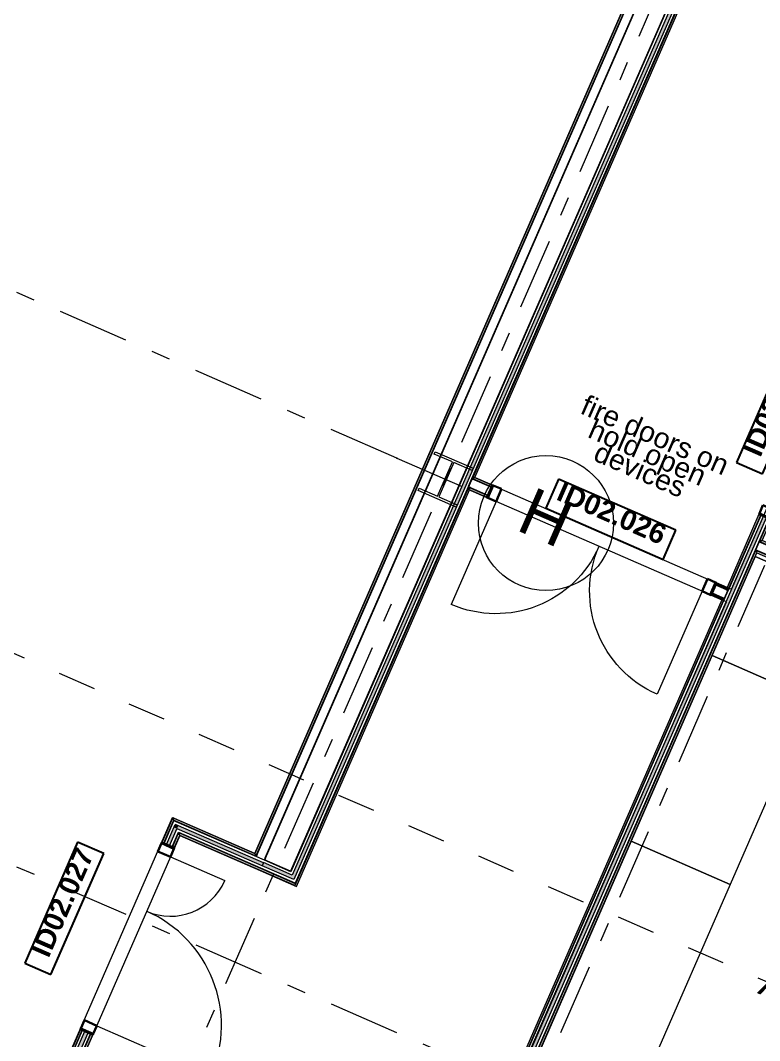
# Model space of a CAD drawing. Header units: millimetres. Extents: x -37281 to 954596, y -59787 to 956680.
# Drawn here: x 854437 to 859910, y -30592 to -23037 of the extents above; entities that cross this region are included whole.
import ezdxf
from ezdxf.enums import TextEntityAlignment as Align

# ---------------------------------------------------------------- set-up
doc = ezdxf.new("R2010")
doc.units = ezdxf.units.MM
doc.header["$MEASUREMENT"] = 0
doc.linetypes.add('Dashed', pattern=[564.444447, 282.222223, -282.222223])
doc.linetypes.add('Double Dashed', pattern=[1093.611073, 529.166651, -211.666656, 141.111112, -211.666656])
for name, color, linetype in [('A-25-M_Wall_Int', 7, 'Continuous'), ('A-95-MC_Marker_Section_P2.Marker', 7, 'Continuous'), ('COLUMN.IFC Import', 7, 'Continuous'), ('New_A-05-M_Gross_Int_Circulation', 7, 'Continuous'), ('New_A-15-MG_Structural_Grid_Phase_2', 7, 'Continuous'), ('New_A-25-M_Wall_Int', 7, 'Continuous'), ('New_A-35-M_FFE-Zone', 7, 'Continuous'), ('New_A-35-M_FFE_Fixed', 7, 'Continuous'), ('New_ArchiCAD Door Markers', 7, 'Continuous'), ('New_ArchiCAD Doors', 7, 'Continuous')]:
    doc.layers.add(name, color=color, linetype=linetype)
for name, color, linetype, lineweight in [('A-25-M_Wall_Int_Pen_No__1', 7, 'Continuous', 13), ('A-95-MC_Marker_Section_P2.Marker_Pen_No__1', 7, 'Continuous', 13), ('COLUMN.IFC Import_Pen_No__2', 8, 'Continuous', 15), ('New_A-25-M_Wall_Int_Pen_No__1', 7, 'Continuous', 13), ('New_A-95-P_Text_1_50_GA_Pen_No__1', 7, 'Continuous', 13), ('New_ArchiCAD Door Markers_Pen_No__1', 7, 'Continuous', 13), ('New_ArchiCAD Door Markers_Pen_No__5', 7, 'Continuous', 25), ('New_ArchiCAD Doors_Pen_No__1', 7, 'Continuous', 13), ('New_ArchiCAD Zone Stamps_Pen_No__9', 7, 'Continuous', 13)]:
    doc.layers.add(name, color=color, linetype=linetype, lineweight=lineweight)
for name, color, linetype, lineweight, true_color in [('A-25-M_Wall_Int_Pen_No__107', 7, 'Continuous', 15, 0xa6a6a6), ('New_A-05-M_Gross_Int_Circulation_Pen_No__74', 7, 'Continuous', 20, 0x606060), ('New_A-15-MG_Structural_Grid_Phase_2_Pen_No__222', 7, 'Continuous', 13, 0x65af33), ('New_A-25-M_Wall_Int_Pen_No__107', 7, 'Continuous', 15, 0xa6a6a6), ('New_A-35-M_FFE-Zone_Pen_No__74', 7, 'Continuous', 20, 0x606060), ('New_A-35-M_FFE_Fixed_Pen_No__64', 7, 'Continuous', 20, 0x606060), ('New_ArchiCAD Doors_Pen_No__43', 7, 'Continuous', 30, 0x444444), ('New_ArchiCAD Doors_Pen_No__63', 7, 'Continuous', 20, 0x606060)]:
    doc.layers.add(name, color=color, linetype=linetype, lineweight=lineweight, true_color=true_color)
doc.styles.add('GENERATED_STYLE_1', font='')
doc.styles.add('GENERATED_STYLE_2', font='')
doc.styles.add('GENERATED_STYLE_3', font='')
doc.styles.add('GENERATED_STYLE_4', font='')
doc.styles.get('GENERATED_STYLE_1').set_extended_font_data('Swis721 BT', bold=True)
doc.styles.get('GENERATED_STYLE_2').set_extended_font_data('Arial', bold=True)
doc.styles.get('GENERATED_STYLE_3').set_extended_font_data('Arial')
doc.styles.get('GENERATED_STYLE_4').set_extended_font_data('Swis721 BT')

# ---------------------------------------------------------------- blocks, each defined once
blk = doc.blocks.new('Computer Lab B_INB 2102_63_2', base_point=(850324.2, -23868.4))
at = {"layer": 'New_A-35-M_FFE-Zone_Pen_No__74', "linetype": 'Continuous'}
for p, q in [((856172.9, -29205.9), (859266.9, -22110.4)), ((854775.2, -30745.6), (855562.6, -28939.8)), ((855562.6, -28939.8), (856172.9, -29205.9))]:
    blk.add_line(p, q, dxfattribs=at)
at = {"layer": 'New_ArchiCAD Zone Stamps_Pen_No__9'}
for tag, height, style, p in [('ROOM_NAME', 250, 'GENERATED_STYLE_2', (849561.3, -22339.3)), ('zoneNameLine2', 250, 'GENERATED_STYLE_2', (849372.8, -22771.4)), ('ROOM_NUMBER', 200, 'GENERATED_STYLE_3', (849184.4, -23192.1)), ('measuredAreaCode', 200, 'GENERATED_STYLE_3', (849027.4, -23552.2)), ('DUMMY_649', 200, 'GENERATED_STYLE_3', (849334.8, -23686.3)), ('DUMMY_650', 200, 'GENERATED_STYLE_3', (849964, -23960.6)), ('DUMMY_651', 133.3, 'GENERATED_STYLE_3', (850243.3, -24067.2))]:
    blk.add_attdef(tag, text='', height=height, rotation=336.44041, dxfattribs=dict(at, style=style)).set_placement(p, align=Align.TOP_LEFT)
blk = doc.blocks.new('Physics Lab_INB 2301_70_2', base_point=(860961, -30238.9))
at = {"layer": 'New_A-35-M_FFE-Zone_Pen_No__74', "linetype": 'Continuous'}
for p, q in [((859877.1, -27007.5), (858232.5, -30779.2)), ((864074.1, -28837.6), (859877.1, -27007.5))]:
    blk.add_line(p, q, dxfattribs=at)
at = {"layer": 'New_ArchiCAD Zone Stamps_Pen_No__9'}
for tag, height, style, p in [('ROOM_NAME', 250, 'GENERATED_STYLE_2', (860503.2, -28842.9)), ('zoneNameLine2', 250, 'GENERATED_STYLE_2', (860314.8, -29275)), ('ROOM_NUMBER', 200, 'GENERATED_STYLE_3', (860126.4, -29695.7)), ('measuredAreaCode', 200, 'GENERATED_STYLE_3', (859969.3, -30055.8)), ('DUMMY_649', 200, 'GENERATED_STYLE_3', (860276.7, -30189.9)), ('DUMMY_650', 200, 'GENERATED_STYLE_3', (860766.1, -30403.2)), ('DUMMY_651', 133.3, 'GENERATED_STYLE_3', (861045.4, -30509.8))]:
    blk.add_attdef(tag, text='', height=height, rotation=336.44041, dxfattribs=dict(at, style=style)).set_placement(p, align=Align.TOP_LEFT)
blk = doc.blocks.new('Corridor 03-Second_INB 2158_75_2', base_point=(864356.6, -14767.2))
at = {"layer": 'New_A-05-M_Gross_Int_Circulation_Pen_No__74', "linetype": 'Continuous'}
for p, q in [((859702, -27249.5), (870497.9, -2490.9)), ((859662.5, -22119.2), (857788.8, -26416.2)), ((857788.8, -26416.2), (859667.7, -27235.5)), ((859667.7, -27235.5), (859668, -27234.7)), ((859668, -27234.7), (859702, -27249.5))]:
    blk.add_line(p, q, dxfattribs=at)
at = {"layer": 'New_ArchiCAD Zone Stamps_Pen_No__9'}
for tag, height, style, p in [('zoneNameLine2', 250, 'GENERATED_STYLE_2', (863095.7, -16020.4)), ('ROOM_NAME', 250, 'GENERATED_STYLE_2', (862663.6, -15832)), ('DUMMY_650', 200, 'GENERATED_STYLE_3', (864235.4, -15557.7)), ('measuredAreaCode', 200, 'GENERATED_STYLE_3', (863888, -16354.4)), ('ROOM_NUMBER', 200, 'GENERATED_STYLE_3', (863527.9, -16197.4)), ('DUMMY_651', 133.3, 'GENERATED_STYLE_3', (864357.2, -15263.2)), ('DUMMY_649', 200, 'GENERATED_STYLE_3', (864022, -16047))]:
    blk.add_attdef(tag, text='', height=height, rotation=66.44041, dxfattribs=dict(at, style=style)).set_placement(p, align=Align.TOP_LEFT)
blk = doc.blocks.new('Corridor 02 - Second_INB 2152_76_2', base_point=(855133.8, -34828.3))
at = {"layer": 'New_A-05-M_Gross_Int_Circulation_Pen_No__74', "linetype": 'Continuous'}
for p, q in [((857749.2, -26507.1), (856468.6, -29443.9)), ((859665.5, -27342.7), (857749.2, -26507.1)), ((858060.9, -31004.7), (859665.5, -27342.7)), ((855616.1, -29072.2), (854908.6, -30694.7)), ((856468.6, -29443.9), (855616.1, -29072.2))]:
    blk.add_line(p, q, dxfattribs=at)
at = {"layer": 'New_ArchiCAD Zone Stamps_Pen_No__9'}
for tag, height, style, p in [('ROOM_HOLES_PRM', 200, 'GENERATED_STYLE_3', (855148.7, -36364.3)), ('zoneNameLine2', 250, 'GENERATED_STYLE_2', (854222.4, -36337.7)), ('ROOM_NAME', 250, 'GENERATED_STYLE_2', (853790.3, -36149.3)), ('DUMMY_649', 200, 'GENERATED_STYLE_3', (855362.1, -35875)), ('measuredAreaCode', 200, 'GENERATED_STYLE_3', (855014.6, -36671.7)), ('ROOM_NUMBER', 200, 'GENERATED_STYLE_3', (854654.5, -36514.7)), ('DUMMY_650', 133.3, 'GENERATED_STYLE_3', (855483.9, -35580.5))]:
    blk.add_attdef(tag, text='', height=height, rotation=66.44041, dxfattribs=dict(at, style=style)).set_placement(p, align=Align.TOP_LEFT)
blk = doc.blocks.new('Laboratory Workstation_15')
at = {"layer": 'New_A-35-M_FFE_Fixed_Pen_No__64', "linetype": 'Continuous'}
for p, q in [((1814.7, 800), (0, 800)), ((0, 800), (0, 0)), ((1814.7, 0), (1814.7, 800)), ((0, 0), (1814.7, 0))]:
    blk.add_line(p, q, dxfattribs=at)
blk = doc.blocks.new('*X966', base_point=(864302.5, 0))
at = {"layer": 'New_A-25-M_Wall_Int_Pen_No__107', "linetype": 'Continuous'}
blk.add_hatch(color=256, dxfattribs=at).paths.add_polyline_path([(855597, -29023.5), (855596.5, -29022.2), (855596.1, -29023.1)])
blk = doc.blocks.new('*X967', base_point=(864302.5, 0))
at = {"layer": 'New_A-25-M_Wall_Int_Pen_No__107', "linetype": 'Continuous'}
blk.add_hatch(color=256, dxfattribs=at).paths.add_polyline_path([(854914.9, -30522.8), (854825.7, -30727.2), (854858.6, -30714.3), (854937.8, -30532.8)])
blk = doc.blocks.new('*X968', base_point=(864302.5, 0))
at = {"layer": 'New_A-25-M_Wall_Int_Pen_No__107', "linetype": 'Continuous'}
blk.add_hatch(color=256, dxfattribs=at).paths.add_polyline_path([(855573.2, -29013.1), (855518.4, -29138.7), (855541.3, -29148.7), (855596.1, -29023.1)])
blk = doc.blocks.new('*X969', base_point=(864302.5, 0))
at = {"layer": 'New_A-25-M_Wall_Int_Pen_No__107', "linetype": 'Continuous'}
blk.add_hatch(color=256, dxfattribs=at).paths.add_polyline_path([(855583.2, -28990.2), (855573.2, -29013.1), (855596.1, -29023.1), (855596.5, -29022.2), (855584.1, -28990.6)])
blk = doc.blocks.new('Double Door Asymmetric 19_8')
at = {"layer": 'New_ArchiCAD Doors_Pen_No__1', "linetype": 'Continuous'}
for p, q in [((-755, 0), (-755, -15)), ((755, 0), (755, -15)), ((-755, -15), (-755, -18)), ((-755, -18), (-755, -38)), ((-755, -38), (-755, -63)), ((-755, -63), (-755, -82)), ((755, -15), (755, -18)), ((755, -18), (755, -38)), ((755, -38), (755, -63)), ((755, -63), (755, -82)), ((-755, -82), (-755, -85)), ((-755, -85), (-755, -100)), ((755, -82), (755, -85)), ((755, -85), (755, -100))]:
    blk.add_line(p, q, dxfattribs=at)
at = {"layer": 'New_ArchiCAD Doors_Pen_No__43', "linetype": 'Continuous'}
for p, q in [((-748, 0), (-755, 0)), ((-755, 0), (-755, -100)), ((-682, 0), (-748, 0)), ((-748, 0), (-748, -100)), ((-682, -100), (-682, 0)), ((748, 0), (682, 0)), ((682, 0), (682, -100)), ((748, 0), (755, 0)), ((748, -100), (748, 0)), ((755, 0), (755, -100)), ((-748, -100), (-755, -100)), ((-748, -100), (-682, -100)), ((682, -100), (748, -100)), ((748, -100), (755, -100))]:
    blk.add_line(p, q, dxfattribs=at)
at = {"layer": 'New_ArchiCAD Doors_Pen_No__63', "linetype": 'Continuous'}
for p, q in [((682, 0), (682, 924)), ((-682, 0), (-682, 440))]:
    blk.add_line(p, q, dxfattribs=at)
for centre, radius, start, end in [((682, 0), 924, 90, 180), ((-682, 0), 440, 0, 90)]:
    blk.add_arc(centre, radius, start, end, dxfattribs=at)
blk = doc.blocks.new('Door Stamp 17_19')
at = {"layer": 'New_ArchiCAD Door Markers_Pen_No__5', "linetype": 'Continuous'}
for p, q in [((470.6, -461.8), (-506.5, -461.8)), ((-506.5, -461.8), (-506.5, -673.5)), ((470.6, -461.8), (-506.5, -461.8)), ((470.6, -673.5), (470.6, -461.8)), ((-506.5, -673.5), (470.6, -673.5))]:
    blk.add_line(p, q, dxfattribs=at)
at = {"layer": 'New_ArchiCAD Door Markers_Pen_No__1', "style": 'GENERATED_STYLE_1'}
blk.add_attdef('AC_WIDO_ID', text='', height=150, rotation=180, dxfattribs=at).set_placement((411.8, -417), align=Align.BOTTOM_LEFT)
blk = doc.blocks.new('Wall_297_2', base_point=(855616.1, -29072.2))
at = {"layer": 'New_A-25-M_Wall_Int_Pen_No__107', "linetype": 'Continuous'}
for points in [[(855484.5, -29123.9), (855498.2, -29129.9), (855572.2, -28960.3), (855558.4, -28954.3)], [(855564.4, -28940.6), (855558.4, -28954.3), (855572.2, -28960.3)], [(855602.4, -29066.2), (855562.4, -29157.9), (855576.2, -29163.9), (855616.1, -29072.2)], [(855608.4, -29052.5), (855602.4, -29066.2), (855616.1, -29072.2)], [(854777, -30746.4), (854796.8, -30738.6), (854894.7, -30514), (854880.9, -30508)], [(854888.9, -30702.4), (854908.6, -30694.7), (854972.6, -30548), (854958.9, -30542)]]:
    blk.add_hatch(color=256, dxfattribs=at).paths.add_polyline_path(points)
at = {"layer": 'New_A-25-M_Wall_Int_Pen_No__107', "linetype": 'Continuous', "lineweight": 0, "true_color": 0x535353}
for points in [[(855571, -28963.1), (855498.2, -29129.9), (855501, -29131.1), (855573.7, -28964.3)], [(855572.2, -28960.3), (855571, -28963.1), (855573.7, -28964.3)], [(855605.6, -29051.3), (855559.7, -29156.7), (855562.4, -29157.9), (855608.4, -29052.5)], [(855606.8, -29048.5), (855605.6, -29051.3), (855608.4, -29052.5)], [(854894.7, -30514), (854796.8, -30738.6), (854800.7, -30737), (854897.4, -30515.2)], [(854956.1, -30540.8), (854885, -30704), (854888.9, -30702.4), (854958.9, -30542)]]:
    blk.add_hatch(color=251, dxfattribs=at).paths.add_polyline_path(points)
at = {"layer": 'New_A-25-M_Wall_Int_Pen_No__1', "linetype": 'Continuous'}
for p, q in [((855498.2, -29129.9), (855572.2, -28960.3)), ((855501, -29131.1), (855573.7, -28964.3)), ((855518.4, -29138.7), (855583.2, -28990.2)), ((855583.2, -28990.2), (855584.1, -28990.6)), ((855541.3, -29148.7), (855596.1, -29023.1)), ((855559.7, -29156.7), (855606.8, -29048.5)), ((855562.4, -29157.9), (855608.4, -29052.5)), ((855596.1, -29023.1), (855597, -29023.5)), ((855498.2, -29129.9), (855484.5, -29123.9)), ((855501, -29131.1), (855498.2, -29129.9)), ((855518.4, -29138.7), (855501, -29131.1)), ((855541.3, -29148.7), (855518.4, -29138.7)), ((855559.7, -29156.7), (855541.3, -29148.7)), ((855562.4, -29157.9), (855559.7, -29156.7)), ((855576.2, -29163.9), (855562.4, -29157.9)), ((854796.8, -30738.6), (854894.7, -30514)), ((854800.7, -30737), (854897.4, -30515.2)), ((854894.7, -30514), (854880.9, -30508)), ((854897.4, -30515.2), (854894.7, -30514)), ((854914.9, -30522.8), (854897.4, -30515.2)), ((854825.7, -30727.2), (854914.9, -30522.8)), ((854858.6, -30714.3), (854937.8, -30532.8)), ((854885, -30704), (854956.1, -30540.8)), ((854888.9, -30702.4), (854958.9, -30542)), ((854937.8, -30532.8), (854914.9, -30522.8)), ((854956.1, -30540.8), (854937.8, -30532.8)), ((854958.9, -30542), (854956.1, -30540.8)), ((854972.6, -30548), (854958.9, -30542))]:
    blk.add_line(p, q, dxfattribs=at)
at = {"layer": 'New_A-25-M_Wall_Int_Pen_No__1', "linetype": 'Continuous', "flags": 128}
for points in [[(855564.4, -28940.6), (855484.5, -29123.9)], [(855576.2, -29163.9), (855616.1, -29072.2)], [(854880.9, -30508), (854777, -30746.4)], [(854908.6, -30694.7), (854972.6, -30548)]]:
    blk.add_lwpolyline(points, dxfattribs=at)
at = {"layer": 'New_A-25-M_Wall_Int', "color": 250, "lineweight": 50, "true_color": 0x2a2a2a}
for name in ['*X969', '*X968', '*X966', '*X967']:
    blk.add_blockref(name, (864302.5, 0), dxfattribs=at)
at = {"layer": 'New_ArchiCAD Door Markers'}
ref = blk.add_blockref('Door Stamp 17_19', (855274.4, -29855.9), dxfattribs=dict(at, rotation=246.440411583997))
ref.add_attrib('AC_WIDO_ID', 'ID02.027', dxfattribs={"layer": 'New_ArchiCAD Door Markers_Pen_No__1', "color": 7, "height": 150, "rotation": 66.44041, "style": 'GENERATED_STYLE_1'}).set_placement((854686.5, -30004), align=Align.BOTTOM_LEFT)
at = {"layer": 'New_ArchiCAD Doors', "color": 251, "linetype": 'Continuous', "lineweight": 20, "true_color": 0x606060, "zscale": 1000, "rotation": 246.440411583997}
blk.add_blockref('Double Door Asymmetric 19_8', (855274.4, -29855.9), dxfattribs=at)
blk = doc.blocks.new('Wall_318_2', base_point=(864239.7, -28768))
at = {"layer": 'A-25-M_Wall_Int_Pen_No__107', "linetype": 'Continuous'}
for points in [[(863221.7, -28340.4), (863235.4, -28346.4), (863241.4, -28332.7), (863227.7, -28326.7)], [(863427.9, -28430.4), (863441.7, -28436.3), (863447.7, -28422.6), (863433.9, -28416.6)]]:
    blk.add_hatch(color=256, dxfattribs=at).paths.add_polyline_path(points)
at = {"layer": 'New_A-25-M_Wall_Int_Pen_No__107', "linetype": 'Continuous'}
for points in [[(863227.7, -28326.7), (859929.1, -26888.3), (859923.1, -26902.1), (863221.7, -28340.4)], [(864092.1, -28796.3), (859895.1, -26966.2), (859889.1, -26980), (864086.1, -28810.1)], [(863235.4, -28346.4), (863427.9, -28430.4), (863433.9, -28416.6), (863241.4, -28332.7)], [(863441.7, -28436.3), (864120.1, -28732.2), (864126.1, -28718.4), (863447.7, -28422.6)]]:
    blk.add_hatch(color=256, dxfattribs=at).paths.add_polyline_path(points)
at = {"layer": 'New_A-25-M_Wall_Int_Pen_No__107', "linetype": 'Continuous', "lineweight": 0, "true_color": 0x535353}
for points in [[(864093.3, -28793.6), (859896.3, -26963.5), (859895.1, -26966.2), (864092.1, -28796.3)], [(864120.1, -28732.2), (859923.1, -26902.1), (859921.9, -26904.8), (864118.9, -28734.9)]]:
    blk.add_hatch(color=251, dxfattribs=at).paths.add_polyline_path(points)
at = {"layer": 'New_A-25-M_Wall_Int_Pen_No__1', "linetype": 'Continuous'}
for p, q in [((864092.1, -28796.3), (859895.1, -26966.2)), ((864093.3, -28793.6), (859896.3, -26963.5)), ((864118.9, -28734.9), (859921.9, -26904.8)), ((864120.1, -28732.2), (859923.1, -26902.1))]:
    blk.add_line(p, q, dxfattribs=at)
at = {"layer": 'New_A-25-M_Wall_Int_Pen_No__1', "linetype": 'Continuous', "flags": 128}
for points in [[(863227.7, -28326.7), (859929.1, -26888.3)], [(859889.1, -26980), (864086.1, -28810.1)], [(863433.9, -28416.6), (863241.4, -28332.7)], [(864126.1, -28718.4), (863447.7, -28422.6)]]:
    blk.add_lwpolyline(points, dxfattribs=at)
blk = doc.blocks.new('*X1026', base_point=(864302.5, 0))
at = {"layer": 'New_A-25-M_Wall_Int_Pen_No__107', "linetype": 'Continuous'}
blk.add_hatch(color=256, dxfattribs=at).paths.add_polyline_path([(858072.8, -31050.3), (858072.4, -31051.2), (858073.7, -31050.7)])
blk = doc.blocks.new('*X1027', base_point=(864302.5, 0))
at = {"layer": 'New_A-25-M_Wall_Int_Pen_No__107', "linetype": 'Continuous'}
blk.add_hatch(color=256, dxfattribs=at).paths.add_polyline_path([(858049.9, -31040.3), (858039.9, -31063.2), (858040.8, -31063.6), (858072.4, -31051.2), (858072.8, -31050.3)])
blk = doc.blocks.new('*X1028', base_point=(864302.5, 0))
at = {"layer": 'New_A-25-M_Wall_Int_Pen_No__107', "linetype": 'Continuous'}
blk.add_hatch(color=256, dxfattribs=at).paths.add_polyline_path([(858049.9, -31040.3), (858072.8, -31050.3), (859961.8, -26718.2), (859938.9, -26708.2)])
blk = doc.blocks.new('*X1029', base_point=(864302.5, 0))
at = {"layer": 'New_A-25-M_Wall_Int_Pen_No__107', "linetype": 'Continuous'}
blk.add_hatch(color=256, dxfattribs=at).paths.add_polyline_path([(860624.8, -25135.2), (860542.4, -25324.1), (860565.4, -25334.1), (860647.7, -25145.2)])
blk = doc.blocks.new('Door Stamp 17_32')
at = {"layer": 'New_ArchiCAD Door Markers_Pen_No__5', "linetype": 'Continuous'}
for p, q in [((506.5, 306), (-470.6, 306)), ((-470.6, 306), (-470.6, 94.3)), ((506.5, 94.3), (506.5, 306)), ((-470.6, 94.3), (506.5, 94.3)), ((-470.6, 94.3), (506.5, 94.3))]:
    blk.add_line(p, q, dxfattribs=at)
at = {"layer": 'New_ArchiCAD Door Markers_Pen_No__1', "style": 'GENERATED_STYLE_1'}
blk.add_attdef('AC_WIDO_ID', text='', height=150, dxfattribs=at).set_placement((-411.8, 138.9), align=Align.BOTTOM_LEFT)
blk = doc.blocks.new('Wall_319_2', base_point=(858030.8, -30991.6))
at = {"layer": 'A-25-M_Wall_Int_Pen_No__107', "linetype": 'Continuous'}
blk.add_hatch(color=256, dxfattribs=at).paths.add_polyline_path([(858218.7, -30773.2), (858212.7, -30786.9), (858226.5, -30792.9), (858232.5, -30779.2)])
at = {"layer": 'New_A-25-M_Wall_Int_Pen_No__107', "linetype": 'Continuous'}
for points in [[(860590.9, -25120.4), (860508.5, -25309.3), (860522.3, -25315.3), (860604.6, -25126.4)], [(860586.4, -25343.3), (860600.2, -25349.3), (860682.6, -25160.4), (860668.8, -25154.4)], [(859668.8, -27235.1), (859682.6, -27241.1), (859918.7, -26699.4), (859905, -26693.4)], [(859982.9, -26727.4), (859915.3, -26882.3), (859929.1, -26888.3), (859996.6, -26733.4)], [(859915.3, -26882.3), (859909.3, -26896.1), (859923.1, -26902.1), (859929.1, -26888.3)], [(859881.4, -26960.2), (859875.4, -26974), (859889.1, -26980), (859895.1, -26966.2)], [(859875.4, -26974), (858218.7, -30773.2), (858232.5, -30779.2), (859889.1, -26980)], [(859668.8, -27235.1), (859662.8, -27248.8), (859676.6, -27254.8), (859682.6, -27241.1)], [(859628.8, -27326.7), (857996.8, -31069.5), (858010.5, -31075.5), (859642.6, -27332.7)], [(859634.8, -27313), (859628.8, -27326.7), (859642.6, -27332.7), (859648.6, -27319)], [(858212.7, -30786.9), (858108.7, -31025.6), (858122.4, -31031.6), (858226.5, -30792.9)], [(858108.7, -31025.6), (858102.7, -31039.3), (858122.4, -31031.6)], [(857996.8, -31069.5), (857990.8, -31083.3), (858010.5, -31075.5)]]:
    blk.add_hatch(color=256, dxfattribs=at).paths.add_polyline_path(points)
at = {"layer": 'New_A-25-M_Wall_Int_Pen_No__107', "linetype": 'Continuous', "lineweight": 0, "true_color": 0x535353}
for points in [[(860604.6, -25126.4), (860522.3, -25315.3), (860525, -25316.5), (860607.4, -25127.6)], [(860666.1, -25153.2), (860583.7, -25342.1), (860586.4, -25343.3), (860668.8, -25154.4)], [(859676.6, -27254.8), (859679.3, -27256), (859921.5, -26700.6), (859918.7, -26699.4)], [(859879.8, -26956.3), (859882.6, -26957.5), (859982.9, -26727.4), (859980.1, -26726.2)], [(859878.6, -26959), (858099.9, -31038.1), (858102.7, -31039.3), (859881.4, -26960.2)], [(859879.8, -26956.3), (859878.6, -26959), (859881.4, -26960.2), (859882.6, -26957.5)], [(859882.6, -26957.5), (859881.4, -26960.2), (859895.1, -26966.2), (859896.3, -26963.5)], [(859909.3, -26896.1), (859908.1, -26898.8), (859921.9, -26904.8), (859923.1, -26902.1)], [(859675.4, -27257.6), (858011.7, -31072.7), (858014.5, -31073.9), (859678.1, -27258.8)], [(859662.8, -27248.8), (859661.6, -27251.6), (859675.4, -27257.6), (859676.6, -27254.8)], [(859676.6, -27254.8), (859675.4, -27257.6), (859678.1, -27258.8), (859679.3, -27256)], [(859636, -27310.2), (859634.8, -27313), (859648.6, -27319), (859649.8, -27316.2)], [(858099.9, -31038.1), (858098.7, -31040.9), (858102.7, -31039.3)], [(858011.7, -31072.7), (858010.5, -31075.5), (858014.5, -31073.9)]]:
    blk.add_hatch(color=251, dxfattribs=at).paths.add_polyline_path(points)
at = {"layer": 'New_A-25-M_Wall_Int_Pen_No__1', "linetype": 'Continuous'}
for p, q in [((860522.3, -25315.3), (860604.6, -25126.4)), ((860525, -25316.5), (860607.4, -25127.6)), ((860542.4, -25324.1), (860624.8, -25135.2)), ((860565.4, -25334.1), (860647.7, -25145.2)), ((860583.7, -25342.1), (860666.1, -25153.2)), ((860586.4, -25343.3), (860668.8, -25154.4)), ((860522.3, -25315.3), (860508.5, -25309.3)), ((860525, -25316.5), (860522.3, -25315.3)), ((860542.4, -25324.1), (860525, -25316.5)), ((860565.4, -25334.1), (860542.4, -25324.1)), ((860583.7, -25342.1), (860565.4, -25334.1)), ((860586.4, -25343.3), (860583.7, -25342.1)), ((860600.2, -25349.3), (860586.4, -25343.3)), ((858039.9, -31063.2), (859938.9, -26708.2)), ((858072.8, -31050.3), (859961.8, -26718.2)), ((858098.7, -31040.9), (859980.1, -26726.2)), ((859679.3, -27256), (859921.5, -26700.6)), ((859682.6, -27241.1), (859918.7, -26699.4)), ((859882.6, -26957.5), (859982.9, -26727.4)), ((859918.7, -26699.4), (859905, -26693.4)), ((859921.5, -26700.6), (859918.7, -26699.4)), ((859938.9, -26708.2), (859921.5, -26700.6)), ((859961.8, -26718.2), (859938.9, -26708.2)), ((859980.1, -26726.2), (859961.8, -26718.2)), ((859982.9, -26727.4), (859980.1, -26726.2)), ((859996.6, -26733.4), (859982.9, -26727.4)), ((858102.7, -31039.3), (859881.4, -26960.2)), ((859881.4, -26960.2), (859895.1, -26966.2)), ((859896.3, -26963.5), (859882.6, -26957.5)), ((859921.9, -26904.8), (859908.1, -26898.8)), ((859923.1, -26902.1), (859909.3, -26896.1)), ((858014.5, -31073.9), (859678.1, -27258.8)), ((859649.8, -27316.2), (859675.4, -27257.6)), ((859661.6, -27251.6), (859675.4, -27257.6)), ((859676.6, -27254.8), (859662.8, -27248.8)), ((859676.6, -27254.8), (859682.6, -27241.1)), ((859678.1, -27258.8), (859679.3, -27256)), ((858010.5, -31075.5), (859642.6, -27332.7)), ((859634.8, -27313), (859648.6, -27319)), ((859636, -27310.2), (859649.8, -27316.2)), ((859642.6, -27332.7), (859648.6, -27319)), ((858072.8, -31050.3), (858073.7, -31050.7)), ((858039.9, -31063.2), (858040.8, -31063.6))]:
    blk.add_line(p, q, dxfattribs=at)
at = {"layer": 'New_A-25-M_Wall_Int_Pen_No__1', "linetype": 'Continuous', "flags": 128}
for points in [[(860590.9, -25120.4), (860508.5, -25309.3)], [(860604.6, -25126.4), (860590.9, -25120.4)], [(860607.4, -25127.6), (860604.6, -25126.4)], [(860624.8, -25135.2), (860607.4, -25127.6)], [(860647.7, -25145.2), (860624.8, -25135.2)], [(860666.1, -25153.2), (860647.7, -25145.2)], [(860668.8, -25154.4), (860666.1, -25153.2)], [(860682.6, -25160.4), (860668.8, -25154.4)], [(860600.2, -25349.3), (860682.6, -25160.4)], [(859905, -26693.4), (859668.8, -27235.1)], [(859929.1, -26888.3), (859996.6, -26733.4)], [(858232.5, -30779.2), (859889.1, -26980)], [(859628.8, -27326.7), (857990.8, -31083.3)], [(858122.4, -31031.6), (858226.5, -30792.9)]]:
    blk.add_lwpolyline(points, dxfattribs=at)
at = {"layer": 'New_A-25-M_Wall_Int', "color": 250, "lineweight": 50, "true_color": 0x2a2a2a}
for name in ['*X1029', '*X1028', '*X1027', '*X1026']:
    blk.add_blockref(name, (864302.5, 0), dxfattribs=at)
at = {"layer": 'New_ArchiCAD Door Markers'}
ref = blk.add_blockref('Door Stamp 17_32', (860206.7, -26001.4), dxfattribs=dict(at, rotation=66.44041158400664))
ref.add_attrib('AC_WIDO_ID', 'ID02.025', dxfattribs={"layer": 'New_ArchiCAD Door Markers_Pen_No__1', "color": 7, "height": 150, "rotation": 66.44041, "style": 'GENERATED_STYLE_1'}).set_placement((859955.8, -26296.5), align=Align.BOTTOM_LEFT)
at = {"layer": 'New_ArchiCAD Doors', "color": 251, "linetype": 'Continuous', "lineweight": 20, "true_color": 0x606060, "zscale": 1000, "rotation": 246.4404115840066}
blk.add_blockref('Double Door Asymmetric 19_8', (860298.4, -26041.4), dxfattribs=at)
blk = doc.blocks.new('Double Door 19_4')
at = {"layer": 'New_ArchiCAD Doors_Pen_No__1', "linetype": 'Continuous'}
for p, q in [((-905, 0), (-905, -15)), ((905, 0), (905, -15)), ((-905, -15), (-905, -18)), ((-905, -18), (-905, -82)), ((905, -15), (905, -18)), ((905, -18), (905, -82)), ((-905, -82), (-905, -85)), ((-905, -85), (-905, -100)), ((905, -82), (905, -85)), ((905, -85), (905, -100))]:
    blk.add_line(p, q, dxfattribs=at)
at = {"layer": 'New_ArchiCAD Doors_Pen_No__43', "linetype": 'Continuous'}
for p, q in [((-898, 0), (-905, 0)), ((-905, 0), (-905, -100)), ((-832, 0), (-898, 0)), ((-898, 0), (-898, -100)), ((-832, -100), (-832, 0)), ((898, 0), (832, 0)), ((832, 0), (832, -100)), ((898, 0), (905, 0)), ((898, -100), (898, 0)), ((905, 0), (905, -100)), ((-898, -100), (-905, -100)), ((-898, -100), (-832, -100)), ((832, -100), (898, -100)), ((898, -100), (905, -100))]:
    blk.add_line(p, q, dxfattribs=at)
at = {"layer": 'New_ArchiCAD Doors_Pen_No__63', "linetype": 'Continuous'}
for p, q in [((-832, 0), (-832, 832)), ((832, 0), (832, 832))]:
    blk.add_line(p, q, dxfattribs=at)
for centre, start, end in [((-832, 0), 0, 90), ((832, 0), 90, 180)]:
    blk.add_arc(centre, 832, start, end, dxfattribs=at)
blk = doc.blocks.new('Door Stamp 17_38')
at = {"layer": 'New_ArchiCAD Door Markers_Pen_No__5', "linetype": 'Continuous'}
for p, q in [((474.6, 235.7), (-474.6, 235.7)), ((-474.6, 235.7), (-474.6, 0)), ((474.6, 0), (474.6, 235.7)), ((-474.6, 0), (474.6, 0)), ((-474.6, 0), (474.6, 0))]:
    blk.add_line(p, q, dxfattribs=at)
at = {"layer": 'New_ArchiCAD Door Markers_Pen_No__1', "style": 'GENERATED_STYLE_2'}
blk.add_attdef('AC_WIDO_ID', text='', height=150, dxfattribs=at).set_placement((-417.5, 48.9), align=Align.BOTTOM_LEFT)
blk = doc.blocks.new('Wall_337_2', base_point=(857749.2, -26507.1))
at = {"layer": 'New_A-25-M_Wall_Int_Pen_No__107', "linetype": 'Continuous', "lineweight": 0, "true_color": 0x535353}
for points in [[(857783.2, -26429.2), (857782, -26431.9), (857924.1, -26493.9), (857925.3, -26491.2)], [(857756.4, -26490.6), (857755.2, -26493.4), (857897.3, -26555.3), (857898.5, -26552.6)], [(859584.4, -27214.6), (859583.2, -27217.4), (859661.6, -27251.6), (859662.8, -27248.8)], [(859557.6, -27276), (859556.4, -27278.8), (859634.8, -27313), (859636, -27310.2)]]:
    blk.add_hatch(color=251, dxfattribs=at).paths.add_polyline_path(points)
at = {"layer": 'New_A-25-M_Wall_Int_Pen_No__107', "linetype": 'Continuous'}
for points in [[(857789.2, -26415.4), (857783.2, -26429.2), (857925.3, -26491.2), (857931.2, -26477.4)], [(857755.2, -26493.4), (857749.2, -26507.1), (857891.3, -26569.1), (857897.3, -26555.3)], [(859590.4, -27200.9), (859584.4, -27214.6), (859662.8, -27248.8), (859668.8, -27235.1)], [(859550.4, -27292.5), (859628.8, -27326.7), (859634.8, -27313), (859556.4, -27278.8)]]:
    blk.add_hatch(color=256, dxfattribs=at).paths.add_polyline_path(points)
at = {"layer": 'New_A-25-M_Wall_Int_Pen_No__1', "linetype": 'Continuous'}
for p, q in [((857782, -26431.9), (857924.1, -26493.9)), ((857783.2, -26429.2), (857925.3, -26491.2)), ((857755.2, -26493.4), (857897.3, -26555.3)), ((857756.4, -26490.6), (857898.5, -26552.6)), ((857898.5, -26552.6), (857924.1, -26493.9)), ((857924.1, -26493.9), (857925.3, -26491.2)), ((857925.3, -26491.2), (857931.2, -26477.4)), ((857891.3, -26569.1), (857897.3, -26555.3)), ((857897.3, -26555.3), (857898.5, -26552.6)), ((859557.6, -27276), (859583.2, -27217.4)), ((859583.2, -27217.4), (859584.4, -27214.6)), ((859583.2, -27217.4), (859661.6, -27251.6)), ((859584.4, -27214.6), (859590.4, -27200.9)), ((859584.4, -27214.6), (859662.8, -27248.8)), ((859550.4, -27292.5), (859556.4, -27278.8)), ((859556.4, -27278.8), (859557.6, -27276)), ((859556.4, -27278.8), (859634.8, -27313)), ((859557.6, -27276), (859636, -27310.2))]:
    blk.add_line(p, q, dxfattribs=at)
at = {"layer": 'New_A-25-M_Wall_Int_Pen_No__1', "linetype": 'Continuous', "flags": 128}
for points in [[(857756.4, -26490.6), (857782, -26431.9)], [(857782, -26431.9), (857783.2, -26429.2)], [(857783.2, -26429.2), (857789.2, -26415.4)], [(857931.2, -26477.4), (857789.2, -26415.4)], [(857749.2, -26507.1), (857755.2, -26493.4)], [(857749.2, -26507.1), (857891.3, -26569.1)], [(857755.2, -26493.4), (857756.4, -26490.6)], [(859668.8, -27235.1), (859590.4, -27200.9)], [(859550.4, -27292.5), (859628.8, -27326.7)]]:
    blk.add_lwpolyline(points, dxfattribs=at)
at = {"layer": 'New_ArchiCAD Door Markers'}
ref = blk.add_blockref('Door Stamp 17_38', (858760.8, -26839.1), dxfattribs=dict(at, rotation=336.4404115839986))
ref.add_attrib('AC_WIDO_ID', 'ID02.026', dxfattribs={"layer": 'New_ArchiCAD Door Markers_Pen_No__1', "color": 7, "height": 150, "rotation": 336.44041, "style": 'GENERATED_STYLE_2'}).set_placement((858378.2, -26623.4), align=Align.BOTTOM_LEFT)
at = {"layer": 'New_ArchiCAD Doors', "color": 251, "linetype": 'Continuous', "lineweight": 20, "true_color": 0x606060, "xscale": -1, "zscale": 1000, "rotation": 156.4404115839986}
blk.add_blockref('Double Door 19_4', (858720.8, -26930.8), dxfattribs=at)
blk = doc.blocks.new('Wall_364_2', base_point=(859326.8, -21972.9))
at = {"layer": 'A-25-M_Wall_Int_Pen_No__107', "linetype": 'Continuous'}
blk.add_hatch(color=256, dxfattribs=at).paths.add_polyline_path([(856186.6, -29211.9), (859306.6, -22056.8), (859292.9, -22050.8), (856172.9, -29205.9)])
at = {"layer": 'A-25-M_Wall_Int_Pen_No__107', "linetype": 'Continuous', "lineweight": 0, "true_color": 0x535353}
for points in [[(856189.4, -29213.1), (859309.4, -22058), (859306.6, -22056.8), (856186.6, -29211.9)], [(856250.8, -29239.9), (859370.8, -22084.7), (859368, -22083.5), (856248, -29238.7)]]:
    blk.add_hatch(color=251, dxfattribs=at).paths.add_polyline_path(points)
at = {"layer": 'A-25-M_Wall_Int_Pen_No__1', "linetype": 'Continuous'}
for p, q in [((856186.6, -29211.9), (859306.6, -22056.8)), ((856189.4, -29213.1), (859309.4, -22058)), ((856248, -29238.7), (859368, -22083.5))]:
    blk.add_line(p, q, dxfattribs=at)
at = {"layer": 'A-25-M_Wall_Int_Pen_No__1', "linetype": 'Continuous', "flags": 128}
for points in [[(859292.9, -22050.8), (856172.9, -29205.9)], [(859306.6, -22056.8), (859292.9, -22050.8)], [(859368, -22083.5), (859309.4, -22058)], [(856250.8, -29239.9), (859370.8, -22084.7)]]:
    blk.add_lwpolyline(points, dxfattribs=at)
blk = doc.blocks.new('*X1148', base_point=(864302.5, 0))
at = {"layer": 'New_A-25-M_Wall_Int_Pen_No__107', "linetype": 'Continuous'}
blk.add_hatch(color=256, dxfattribs=at).paths.add_polyline_path([(855596.5, -29022.2), (855597, -29023.5), (856225.6, -29297.6), (856235.6, -29274.7), (855606.1, -29000.2)])
blk = doc.blocks.new('*X1149', base_point=(864302.5, 0))
at = {"layer": 'New_A-25-M_Wall_Int_Pen_No__107', "linetype": 'Continuous'}
blk.add_hatch(color=256, dxfattribs=at).paths.add_polyline_path([(855606.1, -29000.2), (855584.1, -28990.6), (855596.5, -29022.2)])
blk = doc.blocks.new('Wall_368_2', base_point=(856210.8, -29331.5))
at = {"layer": 'A-25-M_Wall_Int_Pen_No__107', "linetype": 'Continuous'}
blk.add_hatch(color=256, dxfattribs=at).paths.add_polyline_path([(856166.9, -29219.6), (856180.6, -29225.6), (856186.6, -29211.9), (856172.9, -29205.9)])
at = {"layer": 'A-25-M_Wall_Int_Pen_No__107', "linetype": 'Continuous', "lineweight": 0, "true_color": 0x535353}
for points in [[(856179.4, -29228.4), (856182.2, -29229.6), (856183.4, -29226.8), (856180.6, -29225.6)], [(856180.6, -29225.6), (856183.4, -29226.8), (856189.4, -29213.1), (856186.6, -29211.9)], [(856240.8, -29255.2), (856243.6, -29256.3), (856244.8, -29253.6), (856242, -29252.4)], [(856242, -29252.4), (856244.8, -29253.6), (856250.8, -29239.9), (856248, -29238.7)]]:
    blk.add_hatch(color=251, dxfattribs=at).paths.add_polyline_path(points)
at = {"layer": 'New_A-25-M_Wall_Int_Pen_No__107', "linetype": 'Continuous'}
for points in [[(855564.4, -28940.6), (855572.2, -28960.3), (855578.2, -28946.6)], [(855578.2, -28946.6), (855572.2, -28960.3), (856166.9, -29219.6), (856172.9, -29205.9)], [(855608.4, -29052.5), (855616.1, -29072.2), (855622.1, -29058.4)], [(855622.1, -29058.4), (855616.1, -29072.2), (856210.8, -29331.5), (856216.8, -29317.8)]]:
    blk.add_hatch(color=256, dxfattribs=at).paths.add_polyline_path(points)
at = {"layer": 'New_A-25-M_Wall_Int_Pen_No__107', "linetype": 'Continuous', "lineweight": 0, "true_color": 0x535353}
for points in [[(855572.2, -28960.3), (855573.7, -28964.3), (855574.9, -28961.5)], [(855573.7, -28964.3), (856179.4, -29228.4), (856180.6, -29225.6), (855574.9, -28961.5)], [(855606.8, -29048.5), (855608.4, -29052.5), (855609.6, -29049.7)], [(855609.6, -29049.7), (855608.4, -29052.5), (856216.8, -29317.8), (856218, -29315)]]:
    blk.add_hatch(color=251, dxfattribs=at).paths.add_polyline_path(points)
at = {"layer": 'A-25-M_Wall_Int_Pen_No__1', "linetype": 'Continuous'}
for p, q in [((856186.6, -29211.9), (856180.6, -29225.6)), ((856183.4, -29226.8), (856182.2, -29229.6)), ((856189.4, -29213.1), (856183.4, -29226.8)), ((856242, -29252.4), (856240.8, -29255.2)), ((856248, -29238.7), (856242, -29252.4)), ((856244.8, -29253.6), (856250.8, -29239.9))]:
    blk.add_line(p, q, dxfattribs=at)
at = {"layer": 'New_A-25-M_Wall_Int_Pen_No__1', "linetype": 'Continuous'}
for p, q in [((855574.9, -28961.5), (855572.2, -28960.3)), ((855591.1, -28971.9), (855573.7, -28964.3)), ((856180.6, -29225.6), (855574.9, -28961.5)), ((855606.1, -29000.2), (855584.1, -28990.6)), ((856243.6, -29256.3), (855591.1, -28971.9)), ((856235.6, -29274.7), (855606.1, -29000.2)), ((855614.4, -29031.1), (855597, -29023.5)), ((855609.6, -29049.7), (855606.8, -29048.5)), ((855622.1, -29058.4), (855608.4, -29052.5)), ((856218, -29315), (855609.6, -29049.7)), ((856225.6, -29297.6), (855614.4, -29031.1)), ((856216.8, -29317.8), (855622.1, -29058.4))]:
    blk.add_line(p, q, dxfattribs=at)
at = {"layer": 'New_A-25-M_Wall_Int_Pen_No__1', "linetype": 'Continuous', "flags": 128}
for points in [[(855564.4, -28940.6), (855578.2, -28946.6)], [(856172.9, -29205.9), (855578.2, -28946.6)], [(855616.1, -29072.2), (856210.8, -29331.5)], [(856235.6, -29274.7), (856225.6, -29297.6)], [(856236, -29273.8), (856235.6, -29274.7)], [(856250.8, -29239.9), (856244.8, -29253.6)]]:
    blk.add_lwpolyline(points, dxfattribs=at)
at = {"layer": 'New_A-25-M_Wall_Int', "color": 250, "lineweight": 50, "true_color": 0x2a2a2a}
for name in ['*X1149', '*X1148']:
    blk.add_blockref(name, (864302.5, 0), dxfattribs=at)
blk = doc.blocks.new('*X1153', base_point=(864302.5, 0))
at = {"layer": 'A-25-M_Wall_Int_Pen_No__107', "linetype": 'Continuous'}
blk.add_hatch(color=256, dxfattribs=at).paths.add_polyline_path([(856448.8, -29366.5), (856236, -29273.8), (856226, -29296.7), (856461.7, -29399.4)])
blk = doc.blocks.new('Wall_370_2', base_point=(856210.8, -29331.5))
at = {"layer": 'A-25-M_Wall_Int_Pen_No__107', "linetype": 'Continuous', "lineweight": 0, "true_color": 0x535353}
for points in [[(856437.4, -29337.6), (856244.8, -29253.6), (856243.6, -29256.3), (856438.9, -29341.5)], [(856472, -29425.8), (856218, -29315), (856216.8, -29317.8), (856473.6, -29429.7)]]:
    blk.add_hatch(color=251, dxfattribs=at).paths.add_polyline_path(points)
at = {"layer": 'A-25-M_Wall_Int_Pen_No__107', "linetype": 'Continuous'}
blk.add_hatch(color=256, dxfattribs=at).paths.add_polyline_path([(856473.6, -29429.7), (856216.8, -29317.8), (856210.8, -29331.5), (856481.3, -29449.5)])
at = {"layer": 'A-25-M_Wall_Int_Pen_No__1', "linetype": 'Continuous'}
for p, q in [((856461.7, -29399.4), (856226, -29296.7)), ((856448.8, -29366.5), (856236, -29273.8)), ((856438.9, -29341.5), (856243.6, -29256.3)), ((856473.6, -29429.7), (856216.8, -29317.8)), ((856472, -29425.8), (856218, -29315))]:
    blk.add_line(p, q, dxfattribs=at)
at = {"layer": 'A-25-M_Wall_Int_Pen_No__1', "linetype": 'Continuous', "flags": 128}
for points in [[(856236, -29273.8), (856225.6, -29297.6)], [(856437.4, -29337.6), (856244.8, -29253.6)], [(856210.8, -29331.5), (856481.3, -29449.5)]]:
    blk.add_lwpolyline(points, dxfattribs=at)
at = {"layer": 'A-25-M_Wall_Int', "color": 250, "lineweight": 50, "true_color": 0x2a2a2a}
blk.add_blockref('*X1153', (864302.5, 0), dxfattribs=at)
blk = doc.blocks.new('*X1155', base_point=(864302.5, 0))
at = {"layer": 'New_A-25-M_Wall_Int_Pen_No__107', "linetype": 'Continuous'}
blk.add_hatch(color=256, dxfattribs=at).paths.add_polyline_path([(859592.3, -22157.4), (856448.8, -29366.5), (856461.7, -29399.4), (859625.2, -22144.4)])
blk = doc.blocks.new('Wall_371_2', base_point=(856481.3, -29449.5))
at = {"layer": 'New_A-25-M_Wall_Int_Pen_No__107', "linetype": 'Continuous', "lineweight": 0, "true_color": 0x535353}
for points in [[(857755.4, -26490.2), (859655.5, -22132.5), (859651.6, -22134.1), (857752.6, -26489)], [(859563.4, -22168.7), (856437.4, -29337.6), (856438.9, -29341.5), (859567.3, -22167.2)], [(857794.7, -26437.5), (857795.9, -26434.7), (857782.1, -26428.8), (857780.9, -26431.5)], [(857751.4, -26491.7), (856472, -29425.8), (856473.6, -29429.7), (857754.2, -26492.9)], [(857754.2, -26492.9), (857755.4, -26490.2), (857752.6, -26489), (857751.4, -26491.7)], [(857767.9, -26498.9), (857769.1, -26496.2), (857755.4, -26490.2), (857754.2, -26492.9)]]:
    blk.add_hatch(color=251, dxfattribs=at).paths.add_polyline_path(points)
at = {"layer": 'New_A-25-M_Wall_Int_Pen_No__107', "linetype": 'Continuous'}
for points in [[(857801.9, -26421), (859675.3, -22124.8), (859655.5, -22132.5), (857788.1, -26415)], [(857795.9, -26434.7), (857801.9, -26421), (857788.1, -26415), (857782.1, -26428.8)], [(857748.2, -26506.7), (856473.6, -29429.7), (856481.3, -29449.5), (857761.9, -26512.7)], [(857761.9, -26512.7), (857767.9, -26498.9), (857754.2, -26492.9), (857748.2, -26506.7)]]:
    blk.add_hatch(color=256, dxfattribs=at).paths.add_polyline_path(points)
at = {"layer": 'New_A-25-M_Wall_Int_Pen_No__1', "linetype": 'Continuous'}
for p, q in [((859651.6, -22134.1), (857752.6, -26489)), ((859655.5, -22132.5), (857788.1, -26415)), ((859567.3, -22167.2), (856438.9, -29341.5)), ((859592.3, -22157.4), (856448.8, -29366.5)), ((859625.2, -22144.4), (856461.7, -29399.4)), ((857780.9, -26431.5), (857755.4, -26490.2)), ((857794.7, -26437.5), (857780.9, -26431.5)), ((857788.1, -26415), (857782.1, -26428.8)), ((857795.9, -26434.7), (857782.1, -26428.8)), ((857751.4, -26491.7), (856472, -29425.8)), ((857748.2, -26506.7), (856473.6, -29429.7)), ((857754.2, -26492.9), (857748.2, -26506.7)), ((857752.6, -26489), (857751.4, -26491.7)), ((857754.2, -26492.9), (857767.9, -26498.9)), ((857769.1, -26496.2), (857755.4, -26490.2))]:
    blk.add_line(p, q, dxfattribs=at)
at = {"layer": 'New_A-25-M_Wall_Int_Pen_No__1', "linetype": 'Continuous', "flags": 128}
for points in [[(857801.9, -26421), (859675.3, -22124.8)], [(859563.4, -22168.7), (856437.4, -29337.6)], [(856481.3, -29449.5), (857761.9, -26512.7)]]:
    blk.add_lwpolyline(points, dxfattribs=at)
at = {"layer": 'New_A-25-M_Wall_Int', "color": 250, "lineweight": 50, "true_color": 0x2a2a2a}
blk.add_blockref('*X1155', (864302.5, 0), dxfattribs=at)
blk = doc.blocks.new('Column 8')
at = {"layer": 'COLUMN.IFC Import_Pen_No__2', "linetype": 'Continuous'}
for p, q in [((-153.7, 157.25), (153.7, 157.25)), ((-153.7, 138.55), (-153.7, 157.25)), ((153.7, 157.25), (153.7, 138.55)), ((-6, 138.55), (-153.7, 138.55)), ((-6, -138.55), (-6, 138.55)), ((6, 138.55), (6, -138.55)), ((153.7, 138.55), (6, 138.55)), ((-153.7, -138.55), (-6, -138.55)), ((-153.7, -157.25), (-153.7, -138.55)), ((6, -138.55), (153.7, -138.55)), ((153.7, -138.55), (153.7, -157.25)), ((153.7, -157.25), (-153.7, -157.25))]:
    blk.add_line(p, q, dxfattribs=at)
blk = doc.blocks.new('Laboratory Workstation_16')
at = {"layer": 'New_A-35-M_FFE_Fixed_Pen_No__64', "linetype": 'Continuous'}
for p, q in [((1540, 800), (0, 800)), ((0, 800), (0, 0)), ((1540, 0), (1540, 800)), ((0, 0), (1540, 0))]:
    blk.add_line(p, q, dxfattribs=at)
blk = doc.blocks.new('Laboratory Workstation_19')
at = {"layer": 'New_A-35-M_FFE_Fixed_Pen_No__64', "linetype": 'Continuous'}
for p, q in [((1500, 800), (0, 800)), ((0, 800), (0, 0)), ((1500, 0), (1500, 800)), ((0, 0), (1500, 0))]:
    blk.add_line(p, q, dxfattribs=at)
blk = doc.blocks.new('Standard grid marker_9')
at = {"layer": 'New_A-15-MG_Structural_Grid_Phase_2_Pen_No__222', "linetype": 'Double Dashed'}
for q in [(18281.2, 0), (0, 0)]:
    blk.add_line((705.1, 0), q, dxfattribs=at)
at = {"layer": 'New_A-15-MG_Structural_Grid_Phase_2_Pen_No__222', "linetype": 'Continuous'}
blk.add_circle((-500, 0), 500, dxfattribs=at)
at = {"layer": 'New_A-15-MG_Structural_Grid_Phase_2_Pen_No__222', "linetype": 'Double Dashed'}
blk.add_point((705.1, 0), dxfattribs=at)
blk.add_point((705.1, 0), dxfattribs=at)
at = {"layer": 'New_A-15-MG_Structural_Grid_Phase_2_Pen_No__222', "style": 'GENERATED_STYLE_4'}
for tag, p in [('AC_MarkerText_1_0', (-500, 43.4)), ('AC_MarkerText_1_1', (19486.3, 43.4))]:
    blk.add_attdef(tag, text='', height=350, rotation=180, dxfattribs=at).set_placement(p, align=Align.MIDDLE_CENTER)
blk = doc.blocks.new('Standard grid marker_10')
at = {"layer": 'New_A-15-MG_Structural_Grid_Phase_2_Pen_No__222', "linetype": 'Double Dashed'}
blk.add_line((705.1, 0), (53258.1, 0), dxfattribs=at)
at = {"layer": 'New_A-15-MG_Structural_Grid_Phase_2_Pen_No__222', "style": 'GENERATED_STYLE_4'}
for tag, p in [('AC_MarkerText_1_0', (-500, 38.7)), ('AC_MarkerText_1_1', (54463.2, 38.7))]:
    blk.add_attdef(tag, text='', height=350, rotation=180, dxfattribs=at).set_placement(p, align=Align.MIDDLE_CENTER)
blk = doc.blocks.new('Standard grid marker_20')
at = {"layer": 'New_A-15-MG_Structural_Grid_Phase_2_Pen_No__222', "linetype": 'Double Dashed'}
blk.add_line((1905, 0), (37382, 0), dxfattribs=at)
at = {"layer": 'New_A-15-MG_Structural_Grid_Phase_2_Pen_No__222', "style": 'GENERATED_STYLE_4'}
for tag, p in [('AC_MarkerText_1_0', (-500, 946.2)), ('AC_MarkerText_1_1', (39787, 946.2))]:
    blk.add_attdef(tag, text='', height=350, rotation=270, dxfattribs=at).set_placement(p, align=Align.MIDDLE_CENTER)
blk = doc.blocks.new('Standard grid marker_22')
at = {"layer": 'New_A-15-MG_Structural_Grid_Phase_2_Pen_No__222', "linetype": 'Double Dashed'}
blk.add_line((8462.3, 0), (18800.1, 0), dxfattribs=at)
at = {"layer": 'New_A-15-MG_Structural_Grid_Phase_2_Pen_No__222', "style": 'GENERATED_STYLE_4'}
for tag, p in [('AC_MarkerText_1_0', (-500, 36.8)), ('AC_MarkerText_1_1', (27762.4, 36.8))]:
    blk.add_attdef(tag, text='', height=350, rotation=270, dxfattribs=at).set_placement(p, align=Align.MIDDLE_CENTER)
blk = doc.blocks.new('Cutting Plane_4_2', base_point=(838972, -21002.6))
at = {"layer": 'A-95-MC_Marker_Section_P2.Marker_Pen_No__1', "linetype": 'Dashed'}
blk.add_line((839201.2, -21102.5), (886694.4, -41811.9), dxfattribs=at)

msp = doc.modelspace()

# ---------------------------------------------------------------- block references
at = {"layer": 'A-25-M_Wall_Int', "color": 250, "lineweight": 50, "true_color": 0x2a2a2a}
for name, p in [('Wall_364_2', (859326.8, -21972.9)), ('Wall_370_2', (856210.8, -29331.5))]:
    msp.add_blockref(name, p, dxfattribs=at)
at = {"layer": 'A-95-MC_Marker_Section_P2.Marker'}
msp.add_blockref('Cutting Plane_4_2', (838972, -21002.6), dxfattribs=at)
at = {"layer": 'COLUMN.IFC Import', "linetype": 'Continuous', "zscale": 1000, "rotation": 336.4404115839877}
msp.add_blockref('Column 8', (857585.5, -26436), dxfattribs=at)
at = {"layer": 'New_A-05-M_Gross_Int_Circulation', "linetype": 'Continuous'}
for name, p in [('Corridor 03-Second_INB 2158_75_2', (864356.6, -14767.2)), ('Corridor 02 - Second_INB 2152_76_2', (855133.8, -34828.3))]:
    msp.add_blockref(name, p, dxfattribs=at)
at = {"layer": 'New_A-15-MG_Structural_Grid_Phase_2', "color": 8, "linetype": 'Continuous', "lineweight": 15, "zscale": 1000}
for name, p, rotation in [('Standard grid marker_20', (854758.8, -32918), 66.44041158399293), ('Standard grid marker_22', (852433.7, -44302.7), 66.44041158399293), ('Standard grid marker_10', (886942.1, -43491.3), 156.4404115839929)]:
    msp.add_blockref(name, p, dxfattribs=dict(at, rotation=rotation))
at = {"layer": 'New_A-15-MG_Structural_Grid_Phase_2', "color": 8, "linetype": 'Continuous', "lineweight": 15}
ref = msp.add_blockref('Standard grid marker_9', (857869.2, -26559.5), dxfattribs=dict(at, zscale=1000, rotation=156.4404115839929))
ref.add_attrib('AC_MarkerText_1', 'H', dxfattribs={"layer": 'New_A-15-MG_Structural_Grid_Phase_2_Pen_No__222', "color": 85, "true_color": 0x65af33, "height": 350, "rotation": 336.44041, "style": 'GENERATED_STYLE_4'}).set_placement((858327.5, -26715.9), align=Align.MIDDLE_CENTER)
at = {"layer": 'New_A-25-M_Wall_Int', "color": 250, "lineweight": 50, "true_color": 0x2a2a2a}
for name, p in [('Wall_371_2', (856481.3, -29449.5)), ('Wall_319_2', (858030.8, -30991.6)), ('Wall_337_2', (857749.2, -26507.1)), ('Wall_318_2', (864239.7, -28768)), ('Wall_297_2', (855616.1, -29072.2)), ('Wall_368_2', (856210.8, -29331.5))]:
    msp.add_blockref(name, p, dxfattribs=at)
at = {"layer": 'New_A-35-M_FFE-Zone', "linetype": 'Continuous'}
msp.add_blockref('Computer Lab B_INB 2102_63_2', (850324.2, -23868.4), dxfattribs=at)
ref = msp.add_blockref('Physics Lab_INB 2301_70_2', (860961, -30238.9), dxfattribs=at)
ref.add_attrib('measuredAreaCode', 'A: ', dxfattribs={"layer": 'New_ArchiCAD Zone Stamps_Pen_No__9', "color": 7, "height": 200, "rotation": 336.44041, "style": 'GENERATED_STYLE_3'}).set_placement((859969.3, -30055.8), align=Align.TOP_LEFT)
at = {"layer": 'New_A-35-M_FFE_Fixed', "color": 251, "linetype": 'Continuous', "lineweight": 20, "true_color": 0x606060, "xscale": -1, "zscale": 1000}
for name, p, rotation in [('Laboratory Workstation_16', (860969, -28356.3), 336.4404115839982), ('Laboratory Workstation_19', (860290.7, -28060.6), 66.4404115839982), ('Laboratory Workstation_15', (859691.1, -29435.5), 66.44041158399823)]:
    msp.add_blockref(name, p, dxfattribs=dict(at, rotation=rotation))

# ---------------------------------------------------------------- texts
at = {"layer": 'New_A-95-P_Text_1_50_GA_Pen_No__1', "linetype": 'Continuous', "insert": (859166.3, -26037.9), "char_height": 150, "width": 1419.58, "attachment_point": 2, "rotation": 336.44041, "line_spacing_factor": 0.56024, "style": 'GENERATED_STYLE_4'}
msp.add_mtext('\\A1;{\\fSwis721 BT|b0|i0|c0|p34;fire doors on hold open devices}', dxfattribs=at)

doc.saveas('drawing.dxf')
